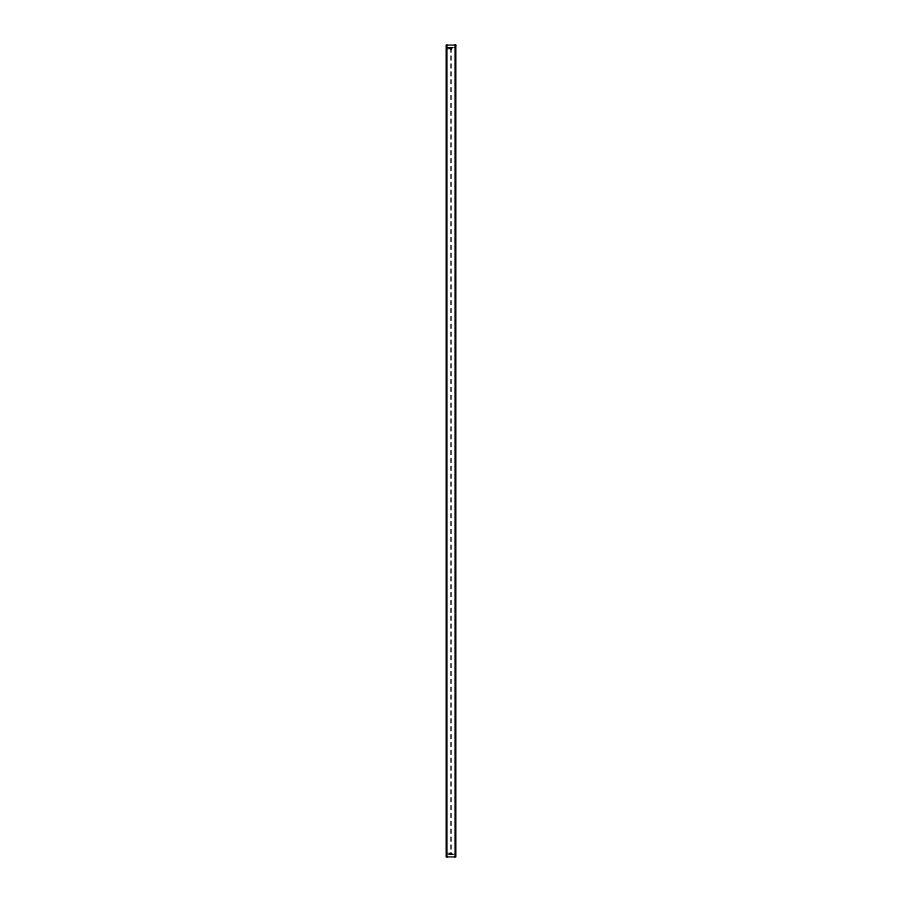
<?xml version="1.0" encoding="UTF-8"?>
<svg xmlns="http://www.w3.org/2000/svg" width="902" height="902" viewBox="0 0 902 902"><rect width="100%" height="100%" fill="white"/><g stroke="black" fill="none" stroke-linecap="round" stroke-linejoin="round"><path stroke-width="0.68" stroke-dasharray="4.51 3.38" d="M446.975 47.389L449.997 47.389L449.997 48.866M455.025 47.389L452.003 47.389L452.003 48.866M449.884 47.795L452.116 47.795M446.975 47.986L455.025 47.986M449.997 48.246L452.003 48.246M446.975 48.866L453.683 48.866M446.975 853.134L453.683 853.134M449.997 853.754L452.003 853.754M446.975 854.014L450.109 854.318L446.975 854.611M455.025 854.014L451.891 854.318L455.025 854.611M449.884 854.205L452.116 854.205M452.003 853.134L451.304 854.555L449.997 854.205L449.997 853.134M451.598 47.795L451.598 48.866M451.598 853.134L451.598 854.205M451.203 47.919L451.203 854.081M450.797 47.919L450.797 854.081M450.402 47.795L450.402 48.866M450.402 853.134L450.402 854.205"/><path stroke-width="1.35" d="M455.025 45.1L455.025 856.9M446.975 45.1L446.975 856.9M455.826 45.1L446.174 45.1L446.174 856.9L455.826 856.9L455.826 45.1"/></g></svg>
